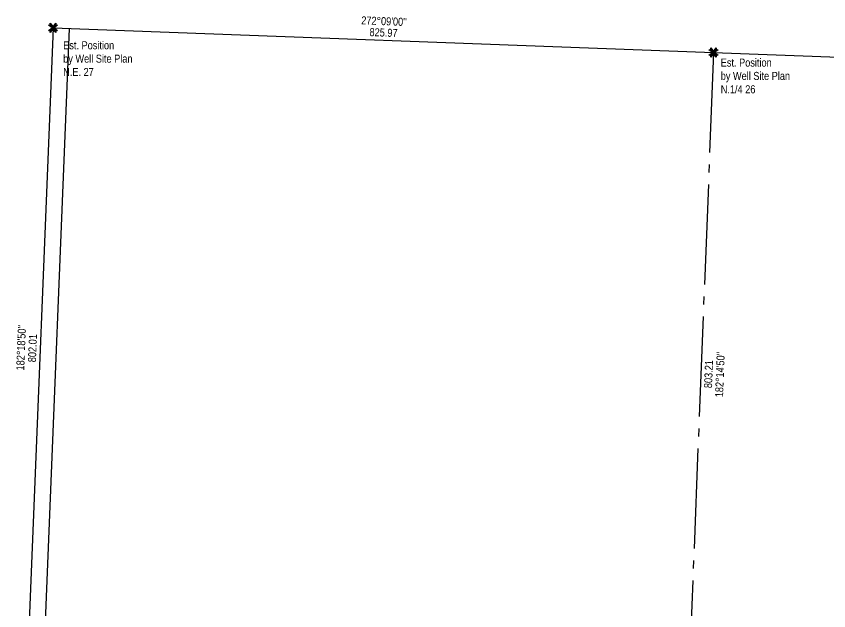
# Model space of a CAD drawing. Extents: x 305804 to 313700, y 5815814 to 5821728.
# Drawn here: x 310114 to 311129, y 5817111 to 5817853 of the extents above; entities that cross this region are included whole.
import ezdxf
from ezdxf.enums import TextEntityAlignment as Align

# ---------------------------------------------------------------- set-up
doc = ezdxf.new("R2010")
doc.units = 0
doc.header["$LTSCALE"] = 5
doc.linetypes.add('foc-QUARTERLINE', pattern=[33, 25, -3, 2, -3])
for name, color, linetype in [('L-BD', 7, 'Continuous'), ('L-BD1', 253, 'Continuous'), ('L-MON', 1, 'Continuous'), ('L-QSEC', 8, 'foc-QUARTERLINE'), ('L-SEC', 7, 'Continuous')]:
    doc.layers.add(name, color=color, linetype=linetype)
doc.styles.add('80L', font='ARIALN.TTF', dxfattribs={"height": 10})

# ---------------------------------------------------------------- blocks, each defined once
blk = doc.blocks.new('TEMP')
h = blk.add_hatch(color=255)
h.dxf.hatch_style = 1
h.paths.add_polyline_path([(0, 0.25), (-0.67, 1.15), (-0.67, 0.67), (-1.15, 0.67), (-0.25, 0), (-1.15, -0.67), (-0.67, -0.67), (-0.67, -1.15), (0, -0.25), (0.67, -1.15), (0.67, -0.67), (1.15, -0.67), (0.25, 0), (1.15, 0.67), (0.67, 0.67), (0.67, 1.15)])
h.paths.add_polyline_path([(0.57, 0.85), (0.57, 0.57), (0.85, 0.57), (0.08, 0), (0.85, -0.57), (0.57, -0.57), (0.57, -0.85), (0, -0.08), (-0.57, -0.85), (-0.57, -0.57), (-0.85, -0.57), (-0.08, 0), (-0.85, 0.57), (-0.57, 0.57), (-0.57, 0.85), (0, 0.08)], flags=16)
h = blk.add_hatch(color=1)
h.dxf.hatch_style = 1
h.paths.add_polyline_path([(0, 0.08), (-0.57, 0.85), (-0.57, 0.57), (-0.85, 0.57), (-0.08, 0), (-0.85, -0.57), (-0.57, -0.57), (-0.57, -0.85), (0, -0.08), (0.57, -0.85), (0.57, -0.57), (0.85, -0.57), (0.08, 0), (0.85, 0.57), (0.57, 0.57), (0.57, 0.85)])
at = {"color": 1}
for p, q in [((-0.08, 0), (0.08, 0)), ((0, 0.08), (0, -0.08))]:
    blk.add_line(p, q, dxfattribs=at)
at = {"color": 255, "flags": 128}
blk.add_lwpolyline([(-0.25, 0), (-1.15, 0.67), (-0.67, 0.67), (-0.67, 1.15), (0, 0.25), (0.67, 1.15), (0.67, 0.67), (1.15, 0.67), (0.25, 0), (1.15, -0.67), (0.67, -0.67), (0.67, -1.15), (0, -0.25), (-0.67, -1.15), (-0.67, -0.67), (-1.15, -0.67)], close=True, dxfattribs=at)
at = {"color": 1, "flags": 128}
blk.add_lwpolyline([(-0.08, 0), (-0.85, 0.57), (-0.57, 0.57), (-0.57, 0.85), (0, 0.08), (0.57, 0.85), (0.57, 0.57), (0.85, 0.57), (0.08, 0), (0.85, -0.57), (0.57, -0.57), (0.57, -0.85), (0, -0.08), (-0.57, -0.85), (-0.57, -0.57), (-0.85, -0.57)], close=True, dxfattribs=at)

msp = doc.modelspace()

# ---------------------------------------------------------------- linework, layer by layer
at = {"layer": 'L-QSEC'}
msp.add_line((310984.818, 5817807.744), (310953.311, 5817005.257), dxfattribs=at)
at = {"layer": 'L-SEC'}
for p, q in [((310159.507, 5817838.724), (310127.133, 5817037.443)), ((310179.608, 5817837.912), (310147.234, 5817036.631)), ((310159.507, 5817838.724), (310984.818, 5817807.744)), ((310984.818, 5817807.744), (311790.025, 5817777.518))]:
    msp.add_line(p, q, dxfattribs=at)

# ---------------------------------------------------------------- block references
at = {"layer": 'L-MON', "xscale": 4.999531086500009, "yscale": 4.999531086500009, "zscale": 4.999531086500009, "rotation": 359.9988505400267}
for p in [(310159.507, 5817838.724), (310984.818, 5817807.744)]:
    msp.add_blockref('TEMP', p, dxfattribs=at)

# ---------------------------------------------------------------- texts
at = {"layer": 'L-BD', "style": '80L'}
for s, height, rotation, p in [("272°09'00''", 9.99906, 357.8503, (310573.053, 5817846.965)), ('825.97', 9.9991, 357.8503, (310572.519, 5817832.726)), ("182°18'50''", 9.99906, 87.6864, (310119.591, 5817439.042)), ('802.01', 9.9991, 87.6864, (310133.828, 5817438.467))]:
    msp.add_text(s, height=height, rotation=rotation, dxfattribs=at).set_placement(p, align=Align.MIDDLE)
at = {"layer": 'L-BD1', "style": '80L'}
for s, height, p in [("182°14'50''", 9.99906, (310992.786, 5817405.553)), ('803.21', 9.9991, (310978.549, 5817406.112))]:
    msp.add_text(s, height=height, rotation=87.7506, dxfattribs=at).set_placement(p, align=Align.MIDDLE)
at = {"layer": 'L-MON', "char_height": 9.99906, "attachment_point": 1, "rotation": 359.998851, "style": '80L'}
for s, width, insert in [('Est. Position\\Pby Well Site Plan\\PN.E. 27', 85.89127, (310172.248, 5817821.804)), ('Est. Position\\Pby Well Site Plan\\PN.1/4 26', 98.34241, (310993.831, 5817800.218))]:
    msp.add_mtext_dynamic_manual_height_columns(s, width=width, gutter_width=50, heights=[0], dxfattribs=dict(at, insert=insert))

doc.saveas('drawing.dxf')
